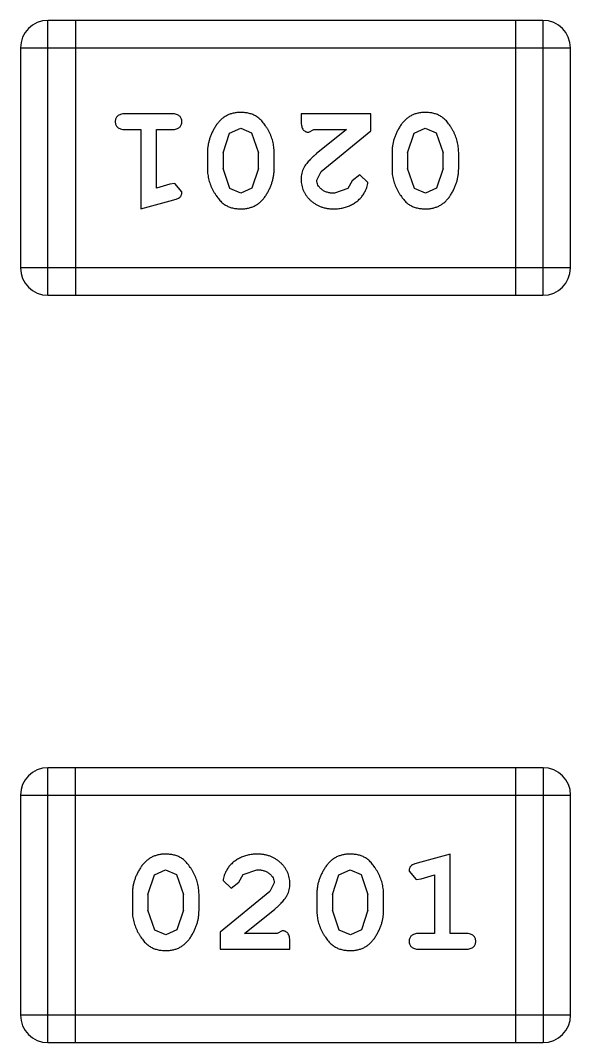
# Model space of a CAD drawing. Header units: millimetres. Extents: x 10 to 132, y -13 to 46.
# Drawn here: x 113.74 to 114.35, y 18.527 to 19.66 of the extents above; entities that cross this region are included whole.
import ezdxf

# ---------------------------------------------------------------- set-up
doc = ezdxf.new("R2010")
doc.units = ezdxf.units.MM
doc.header["$LTSCALE"] = 1.21
doc.header["$MEASUREMENT"] = 0
doc.layers.get('0').update_dxf_attribs({"linetype": 'CONTINUOUS'})

msp = doc.modelspace()

# ---------------------------------------------------------------- linework, layer by layer
at = {"color": 7, "linetype": 'Continuous'}
for p, q in [((113.771, 19.3557), (113.771, 19.6605)), ((114.3196, 19.6605), (113.771, 19.6605)), ((113.8014, 19.6605), (113.8014, 19.3557)), ((114.2891, 19.6605), (114.2891, 19.3557)), ((114.3196, 19.6605), (114.3196, 19.3557)), ((113.7405, 19.63), (113.7405, 19.3861)), ((113.7405, 19.63), (114.3501, 19.63)), ((114.3501, 19.3861), (114.3501, 19.63)), ((113.9084, 19.5568), (113.8565, 19.5568)), ((114.0516, 19.5568), (114.0516, 19.549)), ((114.1287, 19.5568), (114.0516, 19.5568)), ((114.1287, 19.5379), (114.1287, 19.5568)), ((113.8565, 19.5395), (113.8738, 19.5395)), ((113.8738, 19.5395), (113.8738, 19.4514)), ((113.8911, 19.4746), (113.8911, 19.5395)), ((113.8911, 19.5395), (113.9084, 19.5395)), ((113.965, 19.5135), (113.9723, 19.5353)), ((113.9723, 19.5353), (113.9846, 19.5411)), ((113.9846, 19.5411), (113.9967, 19.5358)), ((113.9967, 19.5358), (114.0044, 19.5135)), ((114.0602, 19.5364), (114.0657, 19.5395)), ((114.0657, 19.5395), (114.1019, 19.5395)), ((114.1019, 19.5395), (114.0683, 19.5125)), ((114.0736, 19.493), (114.1287, 19.5379)), ((114.1696, 19.5135), (114.1768, 19.5353)), ((114.1768, 19.5353), (114.1891, 19.5411)), ((114.1891, 19.5411), (114.2012, 19.5358)), ((114.2012, 19.5358), (114.2089, 19.5135)), ((113.9477, 19.5138), (113.9477, 19.496)), ((113.965, 19.5135), (113.965, 19.4963)), ((114.0044, 19.4963), (114.0044, 19.5135)), ((114.0217, 19.496), (114.0217, 19.5138)), ((114.1523, 19.5138), (114.1523, 19.496)), ((114.1696, 19.5135), (114.1696, 19.4963)), ((114.2089, 19.4963), (114.2089, 19.5135)), ((114.2262, 19.496), (114.2262, 19.5138)), ((113.9726, 19.474), (113.965, 19.4963)), ((114.0044, 19.4963), (113.9971, 19.4745)), ((114.0689, 19.4833), (114.0736, 19.493)), ((114.1167, 19.4892), (114.1082, 19.4826)), ((114.1255, 19.4807), (114.1167, 19.4892)), ((114.1771, 19.474), (114.1696, 19.4963)), ((114.2089, 19.4963), (114.2016, 19.4745)), ((113.9061, 19.4787), (113.8911, 19.4746)), ((113.9115, 19.4797), (113.9061, 19.4787)), ((113.9194, 19.4705), (113.9115, 19.4797)), ((114.1082, 19.4826), (114.1032, 19.4741)), ((113.9848, 19.4687), (113.9726, 19.474)), ((113.9971, 19.4745), (113.9848, 19.4687)), ((114.1032, 19.4741), (114.0884, 19.4687)), ((114.1893, 19.4687), (114.1771, 19.474)), ((114.2016, 19.4745), (114.1893, 19.4687)), ((113.8738, 19.4514), (113.9104, 19.4613)), ((114.3501, 19.3861), (113.7405, 19.3861)), ((113.771, 19.3557), (114.3196, 19.3557)), ((113.771, 18.5267), (113.771, 18.8315)), ((114.3197, 18.8315), (113.771, 18.8315)), ((113.8015, 18.5267), (113.8015, 18.8315)), ((114.2892, 18.8315), (114.2892, 18.5267)), ((114.3197, 18.8315), (114.3197, 18.5267)), ((113.7406, 18.8011), (113.7406, 18.5572)), ((113.7406, 18.8011), (114.3502, 18.8011)), ((114.3502, 18.5572), (114.3502, 18.8011)), ((114.2168, 18.7358), (114.1803, 18.7259)), ((114.2168, 18.6477), (114.2168, 18.7358)), ((113.889, 18.7127), (113.9014, 18.7185)), ((113.9014, 18.7185), (113.9135, 18.7132)), ((113.9874, 18.7131), (114.0023, 18.7185)), ((114.0935, 18.7127), (114.1059, 18.7185)), ((114.1059, 18.7185), (114.118, 18.7132)), ((113.8818, 18.6909), (113.889, 18.7127)), ((113.9135, 18.7132), (113.9211, 18.6909)), ((113.9651, 18.7064), (113.974, 18.698)), ((113.9824, 18.7046), (113.9874, 18.7131)), ((114.0863, 18.6909), (114.0935, 18.7127)), ((114.118, 18.7132), (114.1256, 18.6909)), ((114.1712, 18.7167), (114.1791, 18.7075)), ((114.1791, 18.7075), (114.1845, 18.7085)), ((114.1845, 18.7085), (114.1995, 18.7126)), ((114.1995, 18.7126), (114.1995, 18.6477)), ((113.974, 18.698), (113.9824, 18.7046)), ((114.0218, 18.7039), (114.017, 18.6942)), ((113.8645, 18.6912), (113.8645, 18.6734)), ((113.8818, 18.6909), (113.8818, 18.6737)), ((113.9211, 18.6737), (113.9211, 18.6909)), ((113.9384, 18.6734), (113.9384, 18.6912)), ((114.017, 18.6942), (113.962, 18.6492)), ((114.069, 18.6912), (114.069, 18.6734)), ((114.0863, 18.6909), (114.0863, 18.6737)), ((114.1256, 18.6737), (114.1256, 18.6909)), ((114.1429, 18.6734), (114.1429, 18.6912)), ((113.8894, 18.6514), (113.8818, 18.6737)), ((113.9211, 18.6737), (113.9138, 18.6519)), ((113.9887, 18.6477), (114.0223, 18.6747)), ((114.0939, 18.6514), (114.0863, 18.6737)), ((114.1256, 18.6737), (114.1183, 18.6519)), ((113.9015, 18.6461), (113.8894, 18.6514)), ((113.9138, 18.6519), (113.9015, 18.6461)), ((114.0304, 18.6508), (114.0249, 18.6477)), ((114.1061, 18.6461), (114.0939, 18.6514)), ((114.1183, 18.6519), (114.1061, 18.6461)), ((113.962, 18.6492), (113.962, 18.6304)), ((114.0249, 18.6477), (113.9887, 18.6477)), ((114.1995, 18.6477), (114.1822, 18.6477)), ((114.2341, 18.6477), (114.2168, 18.6477)), ((113.962, 18.6304), (114.0391, 18.6304)), ((114.0391, 18.6304), (114.0391, 18.6382)), ((114.1822, 18.6304), (114.2341, 18.6304)), ((114.3502, 18.5572), (113.7406, 18.5572)), ((113.771, 18.5267), (114.3197, 18.5267))]:
    msp.add_line(p, q, dxfattribs=at)
for centre, start, end in [((113.771, 19.63), 90, 180), ((114.3196, 19.63), 0, 90), ((113.771, 19.3861), 180, 270), ((114.3196, 19.3861), 270, 0), ((113.771, 18.8011), 90, 180), ((114.3197, 18.8011), 0, 90), ((113.771, 18.5572), 180, 270), ((114.3197, 18.5572), 270, 0)]:
    msp.add_arc(centre, 0.0305, start, end, dxfattribs=at)
for points, knots in [([(113.8565, 19.5568), (113.8556, 19.5568), (113.8539, 19.5568), (113.8516, 19.5563), (113.8496, 19.5556), (113.8481, 19.5545), (113.8469, 19.5532), (113.8461, 19.5517), (113.8456, 19.55), (113.8455, 19.5488), (113.8455, 19.5482)], [0, 0, 0, 0, 0.169012, 0.317488, 0.445429, 0.560977, 0.67065, 0.776666, 0.88492, 1, 1, 1, 1]), ([(113.9194, 19.5482), (113.9194, 19.5488), (113.9193, 19.55), (113.9188, 19.5517), (113.918, 19.5532), (113.9168, 19.5545), (113.9153, 19.5556), (113.9133, 19.5563), (113.911, 19.5568), (113.9093, 19.5568), (113.9084, 19.5568)], [0, 0, 0, 0, 0.115051, 0.223278, 0.329269, 0.437893, 0.554681, 0.682591, 0.83103, 1, 1, 1, 1]), ([(113.9846, 19.5584), (113.9832, 19.5584), (113.9804, 19.5583), (113.9763, 19.5576), (113.9724, 19.5565), (113.9689, 19.5549), (113.9655, 19.5528), (113.9625, 19.5503), (113.9597, 19.5474), (113.9572, 19.544), (113.9551, 19.5404), (113.9531, 19.5367), (113.9514, 19.533), (113.9501, 19.5292), (113.9491, 19.5254), (113.9483, 19.5216), (113.9478, 19.5177), (113.9478, 19.5151), (113.9477, 19.5138)], [0, 0, 0, 0, 0.067217, 0.131051, 0.19272, 0.252824, 0.312745, 0.373449, 0.436041, 0.501494, 0.567761, 0.632087, 0.695096, 0.757109, 0.817993, 0.878657, 0.939311, 1, 1, 1, 1]), ([(114.0217, 19.5138), (114.0217, 19.5149), (114.0216, 19.517), (114.0213, 19.5202), (114.0208, 19.5233), (114.0201, 19.5264), (114.0193, 19.5294), (114.0181, 19.5324), (114.0169, 19.5354), (114.0154, 19.5383), (114.0138, 19.541), (114.0122, 19.5435), (114.0105, 19.5459), (114.0089, 19.548), (114.0072, 19.5498), (114.0055, 19.5515), (114.0038, 19.5529), (114.0014, 19.5545), (113.9982, 19.5561), (113.994, 19.5574), (113.9895, 19.5583), (113.9863, 19.5584), (113.9846, 19.5584)], [0, 0, 0, 0, 0.049886, 0.09882, 0.148132, 0.19689, 0.246038, 0.295176, 0.345305, 0.395692, 0.445312, 0.491875, 0.535813, 0.577009, 0.616081, 0.652689, 0.687585, 0.720206, 0.785062, 0.85223, 0.923759, 1, 1, 1, 1]), ([(114.1891, 19.5584), (114.1877, 19.5584), (114.1849, 19.5583), (114.1808, 19.5576), (114.177, 19.5565), (114.1734, 19.5549), (114.1701, 19.5528), (114.167, 19.5503), (114.1642, 19.5474), (114.1618, 19.544), (114.1596, 19.5404), (114.1576, 19.5367), (114.156, 19.533), (114.1546, 19.5292), (114.1536, 19.5254), (114.1528, 19.5216), (114.1523, 19.5177), (114.1523, 19.5151), (114.1523, 19.5138)], [0, 0, 0, 0, 0.067217, 0.131051, 0.19272, 0.252824, 0.312745, 0.373449, 0.436041, 0.501494, 0.567761, 0.632087, 0.695096, 0.757109, 0.817993, 0.878657, 0.939311, 1, 1, 1, 1]), ([(114.2262, 19.5138), (114.2262, 19.5149), (114.2261, 19.517), (114.2258, 19.5202), (114.2253, 19.5233), (114.2246, 19.5264), (114.2238, 19.5294), (114.2226, 19.5324), (114.2214, 19.5354), (114.2199, 19.5383), (114.2183, 19.541), (114.2167, 19.5435), (114.2151, 19.5459), (114.2134, 19.548), (114.2117, 19.5498), (114.21, 19.5515), (114.2083, 19.5529), (114.2059, 19.5545), (114.2027, 19.5561), (114.1985, 19.5574), (114.194, 19.5583), (114.1908, 19.5584), (114.1891, 19.5584)], [0, 0, 0, 0, 0.049886, 0.09882, 0.148132, 0.19689, 0.246038, 0.295176, 0.345305, 0.395692, 0.445312, 0.491875, 0.535813, 0.577009, 0.616081, 0.652689, 0.687585, 0.720206, 0.785062, 0.85223, 0.923759, 1, 1, 1, 1]), ([(113.8455, 19.5482), (113.8455, 19.5476), (113.8456, 19.5464), (113.8461, 19.5447), (113.8469, 19.5432), (113.8481, 19.5419), (113.8496, 19.5408), (113.8516, 19.54), (113.8539, 19.5396), (113.8556, 19.5395), (113.8565, 19.5395)], [0, 0, 0, 0, 0.11517, 0.223509, 0.328254, 0.438012, 0.553651, 0.682263, 0.830856, 1, 1, 1, 1]), ([(113.9084, 19.5395), (113.9093, 19.5395), (113.911, 19.5396), (113.9133, 19.54), (113.9153, 19.5408), (113.9168, 19.5419), (113.918, 19.5432), (113.9188, 19.5447), (113.9193, 19.5464), (113.9194, 19.5476), (113.9194, 19.5482)], [0, 0, 0, 0, 0.169102, 0.317658, 0.446239, 0.563118, 0.671828, 0.776546, 0.884858, 1, 1, 1, 1]), ([(114.0516, 19.549), (114.0516, 19.5479), (114.0516, 19.5459), (114.0521, 19.5432), (114.0527, 19.541), (114.0538, 19.5392), (114.0551, 19.5379), (114.0566, 19.537), (114.0584, 19.5365), (114.0596, 19.5364), (114.0602, 19.5364)], [0, 0, 0, 0, 0.1844, 0.34094, 0.473574, 0.586824, 0.690029, 0.789175, 0.890445, 1, 1, 1, 1]), ([(114.0683, 19.5125), (114.0675, 19.5117), (114.0658, 19.5102), (114.0634, 19.508), (114.0613, 19.5059), (114.0594, 19.5039), (114.0578, 19.502), (114.0564, 19.5003), (114.0553, 19.4986), (114.0542, 19.4966), (114.0531, 19.494), (114.0522, 19.4909), (114.0517, 19.4876), (114.0516, 19.4853), (114.0516, 19.4842)], [0, 0, 0, 0, 0.103002, 0.197728, 0.285279, 0.365235, 0.437224, 0.502446, 0.560545, 0.611446, 0.707576, 0.80349, 0.900532, 1, 1, 1, 1]), ([(113.9477, 19.496), (113.9478, 19.495), (113.9478, 19.4928), (113.9481, 19.4896), (113.9486, 19.4865), (113.9493, 19.4834), (113.9502, 19.4803), (113.9513, 19.4773), (113.9526, 19.4744), (113.9541, 19.4715), (113.9557, 19.4688), (113.9574, 19.4662), (113.959, 19.4639), (113.9607, 19.4618), (113.9624, 19.4599), (113.9641, 19.4583), (113.9658, 19.4568), (113.9682, 19.4553), (113.9714, 19.4537), (113.9755, 19.4524), (113.9801, 19.4516), (113.9832, 19.4515), (113.9849, 19.4514)], [0, 0, 0, 0, 0.049855, 0.099516, 0.148482, 0.19758, 0.246804, 0.296268, 0.346517, 0.397047, 0.446826, 0.49336, 0.537801, 0.579207, 0.617974, 0.654833, 0.689171, 0.722088, 0.786392, 0.853518, 0.924186, 1, 1, 1, 1]), ([(113.9849, 19.4514), (113.9863, 19.4515), (113.9891, 19.4515), (113.9932, 19.4523), (113.997, 19.4534), (114.0006, 19.455), (114.0039, 19.457), (114.007, 19.4595), (114.0098, 19.4625), (114.0122, 19.4659), (114.0144, 19.4695), (114.0163, 19.4732), (114.018, 19.4769), (114.0193, 19.4806), (114.0204, 19.4844), (114.0211, 19.4883), (114.0216, 19.4921), (114.0217, 19.4947), (114.0217, 19.496)], [0, 0, 0, 0, 0.06692, 0.130834, 0.19258, 0.252759, 0.312631, 0.373411, 0.436359, 0.501894, 0.568244, 0.632472, 0.69556, 0.757163, 0.818592, 0.878885, 0.939235, 1, 1, 1, 1]), ([(114.1523, 19.496), (114.1523, 19.495), (114.1523, 19.4928), (114.1526, 19.4896), (114.1531, 19.4865), (114.1538, 19.4834), (114.1547, 19.4803), (114.1558, 19.4773), (114.1571, 19.4744), (114.1586, 19.4715), (114.1602, 19.4688), (114.1619, 19.4662), (114.1635, 19.4639), (114.1652, 19.4618), (114.1669, 19.4599), (114.1686, 19.4583), (114.1703, 19.4568), (114.1727, 19.4553), (114.1759, 19.4537), (114.1801, 19.4524), (114.1846, 19.4516), (114.1878, 19.4515), (114.1894, 19.4514)], [0, 0, 0, 0, 0.049855, 0.099516, 0.148482, 0.19758, 0.246804, 0.296268, 0.346517, 0.397047, 0.446826, 0.49336, 0.537801, 0.579207, 0.617974, 0.654833, 0.689171, 0.722088, 0.786392, 0.853518, 0.924186, 1, 1, 1, 1]), ([(114.1894, 19.4514), (114.1908, 19.4515), (114.1936, 19.4515), (114.1977, 19.4523), (114.2016, 19.4534), (114.2051, 19.455), (114.2084, 19.457), (114.2115, 19.4595), (114.2143, 19.4625), (114.2167, 19.4659), (114.2189, 19.4695), (114.2209, 19.4732), (114.2225, 19.4769), (114.2238, 19.4806), (114.2249, 19.4844), (114.2256, 19.4883), (114.2261, 19.4921), (114.2262, 19.4947), (114.2262, 19.496)], [0, 0, 0, 0, 0.06692, 0.130834, 0.19258, 0.252759, 0.312631, 0.373411, 0.436359, 0.501894, 0.568244, 0.632472, 0.69556, 0.757163, 0.818592, 0.878885, 0.939235, 1, 1, 1, 1]), ([(114.0516, 19.4842), (114.0516, 19.4831), (114.0517, 19.4809), (114.0521, 19.4776), (114.053, 19.4745), (114.0541, 19.4716), (114.0556, 19.4687), (114.0573, 19.466), (114.0594, 19.4634), (114.0618, 19.461), (114.0645, 19.4587), (114.0673, 19.4568), (114.0704, 19.4551), (114.0736, 19.4537), (114.077, 19.4527), (114.0806, 19.4519), (114.0844, 19.4515), (114.0869, 19.4515), (114.0882, 19.4514)], [0, 0, 0, 0, 0.060981, 0.120256, 0.178148, 0.236115, 0.293993, 0.352864, 0.413358, 0.476056, 0.539296, 0.602396, 0.665116, 0.728325, 0.792919, 0.859317, 0.928302, 1, 1, 1, 1]), ([(114.0884, 19.4687), (114.087, 19.4688), (114.0843, 19.4689), (114.0805, 19.4697), (114.0771, 19.4711), (114.0742, 19.473), (114.0719, 19.4753), (114.0701, 19.4777), (114.0691, 19.4805), (114.0689, 19.4823), (114.0689, 19.4833)], [0, 0, 0, 0, 0.156344, 0.299348, 0.4327, 0.561, 0.682299, 0.791883, 0.89611, 1, 1, 1, 1]), ([(114.0882, 19.4514), (114.0899, 19.4515), (114.0933, 19.4516), (114.0982, 19.4525), (114.103, 19.4539), (114.1075, 19.4559), (114.1116, 19.4583), (114.1153, 19.4612), (114.1184, 19.4644), (114.1209, 19.468), (114.1229, 19.4716), (114.1244, 19.4749), (114.1253, 19.4779), (114.1254, 19.4799), (114.1255, 19.4807)], [0, 0, 0, 0, 0.098286, 0.193983, 0.289056, 0.384352, 0.477435, 0.566197, 0.652355, 0.737986, 0.818188, 0.887401, 0.94802, 1, 1, 1, 1]), ([(113.9104, 19.4613), (113.9112, 19.4616), (113.9128, 19.462), (113.9149, 19.4629), (113.9165, 19.4638), (113.9177, 19.4648), (113.9185, 19.466), (113.919, 19.4673), (113.9194, 19.4688), (113.9194, 19.4699), (113.9194, 19.4705)], [0, 0, 0, 0, 0.187321, 0.344927, 0.475328, 0.579604, 0.674244, 0.773631, 0.882025, 1, 1, 1, 1]), ([(113.9013, 18.7358), (113.8998, 18.7357), (113.897, 18.7357), (113.8929, 18.7349), (113.8891, 18.7338), (113.8855, 18.7322), (113.8822, 18.7302), (113.8792, 18.7277), (113.8764, 18.7247), (113.8739, 18.7213), (113.8717, 18.7177), (113.8698, 18.714), (113.8681, 18.7103), (113.8668, 18.7066), (113.8657, 18.7028), (113.865, 18.6989), (113.8645, 18.6951), (113.8645, 18.6925), (113.8645, 18.6912)], [0, 0, 0, 0, 0.06692, 0.130834, 0.19258, 0.252759, 0.312631, 0.373411, 0.436359, 0.501894, 0.568244, 0.632472, 0.69556, 0.757163, 0.818592, 0.878885, 0.939235, 1, 1, 1, 1]), ([(113.9384, 18.6912), (113.9384, 18.6922), (113.9383, 18.6944), (113.938, 18.6976), (113.9375, 18.7007), (113.9368, 18.7038), (113.9359, 18.7069), (113.9348, 18.7099), (113.9335, 18.7128), (113.932, 18.7157), (113.9304, 18.7184), (113.9288, 18.721), (113.9271, 18.7233), (113.9255, 18.7254), (113.9237, 18.7273), (113.922, 18.7289), (113.9203, 18.7304), (113.9179, 18.7319), (113.9148, 18.7335), (113.9106, 18.7348), (113.906, 18.7356), (113.9029, 18.7357), (113.9013, 18.7358)], [0, 0, 0, 0, 0.049855, 0.099516, 0.148482, 0.19758, 0.246804, 0.296268, 0.346517, 0.397047, 0.446826, 0.49336, 0.537801, 0.579207, 0.617974, 0.654833, 0.689171, 0.722088, 0.786392, 0.853518, 0.924186, 1, 1, 1, 1]), ([(114.0024, 18.7358), (114.0007, 18.7357), (113.9973, 18.7356), (113.9924, 18.7347), (113.9877, 18.7333), (113.9832, 18.7313), (113.979, 18.7289), (113.9754, 18.726), (113.9722, 18.7228), (113.9697, 18.7192), (113.9678, 18.7156), (113.9663, 18.7123), (113.9654, 18.7093), (113.9652, 18.7073), (113.9651, 18.7064)], [0, 0, 0, 0, 0.098286, 0.193983, 0.289056, 0.384352, 0.477435, 0.566197, 0.652355, 0.737986, 0.818188, 0.887401, 0.94802, 1, 1, 1, 1]), ([(114.0391, 18.703), (114.039, 18.7041), (114.039, 18.7063), (114.0385, 18.7096), (114.0377, 18.7127), (114.0366, 18.7156), (114.0351, 18.7185), (114.0333, 18.7212), (114.0312, 18.7238), (114.0288, 18.7262), (114.0262, 18.7285), (114.0233, 18.7304), (114.0203, 18.7321), (114.0171, 18.7335), (114.0136, 18.7345), (114.0101, 18.7353), (114.0063, 18.7357), (114.0037, 18.7357), (114.0024, 18.7358)], [0, 0, 0, 0, 0.060981, 0.120256, 0.178148, 0.236115, 0.293993, 0.352864, 0.413358, 0.476056, 0.539296, 0.602396, 0.665116, 0.728325, 0.792919, 0.859317, 0.928302, 1, 1, 1, 1]), ([(114.1058, 18.7358), (114.1043, 18.7357), (114.1015, 18.7357), (114.0974, 18.7349), (114.0936, 18.7338), (114.09, 18.7322), (114.0867, 18.7302), (114.0837, 18.7277), (114.0809, 18.7247), (114.0784, 18.7213), (114.0762, 18.7177), (114.0743, 18.714), (114.0726, 18.7103), (114.0713, 18.7066), (114.0702, 18.7028), (114.0695, 18.6989), (114.0691, 18.6951), (114.069, 18.6925), (114.069, 18.6912)], [0, 0, 0, 0, 0.06692, 0.130834, 0.19258, 0.252759, 0.312631, 0.373411, 0.436359, 0.501894, 0.568244, 0.632472, 0.69556, 0.757163, 0.818592, 0.878885, 0.939235, 1, 1, 1, 1]), ([(114.1429, 18.6912), (114.1429, 18.6922), (114.1428, 18.6944), (114.1426, 18.6976), (114.142, 18.7007), (114.1413, 18.7038), (114.1404, 18.7069), (114.1393, 18.7099), (114.138, 18.7128), (114.1365, 18.7157), (114.1349, 18.7184), (114.1333, 18.721), (114.1316, 18.7233), (114.13, 18.7254), (114.1283, 18.7273), (114.1265, 18.7289), (114.1248, 18.7304), (114.1224, 18.7319), (114.1193, 18.7335), (114.1151, 18.7348), (114.1106, 18.7356), (114.1074, 18.7357), (114.1058, 18.7358)], [0, 0, 0, 0, 0.049855, 0.099516, 0.148482, 0.19758, 0.246804, 0.296268, 0.346517, 0.397047, 0.446826, 0.49336, 0.537801, 0.579207, 0.617974, 0.654833, 0.689171, 0.722088, 0.786392, 0.853518, 0.924186, 1, 1, 1, 1]), ([(114.0023, 18.7185), (114.0037, 18.7184), (114.0064, 18.7183), (114.0102, 18.7175), (114.0136, 18.7161), (114.0165, 18.7142), (114.0188, 18.7119), (114.0205, 18.7095), (114.0216, 18.7067), (114.0217, 18.7049), (114.0218, 18.7039)], [0, 0, 0, 0, 0.156344, 0.299348, 0.4327, 0.561, 0.682299, 0.791883, 0.89611, 1, 1, 1, 1]), ([(114.1803, 18.7259), (114.1794, 18.7256), (114.1779, 18.7252), (114.1758, 18.7243), (114.1741, 18.7234), (114.173, 18.7224), (114.1721, 18.7212), (114.1716, 18.7199), (114.1713, 18.7184), (114.1712, 18.7173), (114.1712, 18.7167)], [0, 0, 0, 0, 0.187321, 0.344927, 0.475328, 0.579604, 0.674244, 0.773631, 0.882025, 1, 1, 1, 1]), ([(114.0223, 18.6747), (114.0232, 18.6755), (114.0249, 18.677), (114.0273, 18.6792), (114.0294, 18.6813), (114.0312, 18.6833), (114.0329, 18.6852), (114.0342, 18.6869), (114.0353, 18.6886), (114.0364, 18.6906), (114.0375, 18.6932), (114.0384, 18.6963), (114.039, 18.6996), (114.039, 18.7019), (114.0391, 18.703)], [0, 0, 0, 0, 0.103002, 0.197728, 0.285279, 0.365235, 0.437224, 0.502446, 0.560545, 0.611446, 0.707576, 0.80349, 0.900532, 1, 1, 1, 1]), ([(113.8645, 18.6734), (113.8645, 18.6723), (113.8645, 18.6702), (113.8648, 18.667), (113.8653, 18.6639), (113.866, 18.6608), (113.8669, 18.6578), (113.868, 18.6548), (113.8693, 18.6518), (113.8707, 18.6489), (113.8723, 18.6462), (113.8739, 18.6437), (113.8756, 18.6413), (113.8772, 18.6392), (113.8789, 18.6374), (113.8806, 18.6357), (113.8824, 18.6343), (113.8847, 18.6327), (113.8879, 18.6311), (113.8921, 18.6298), (113.8967, 18.6289), (113.8999, 18.6288), (113.9015, 18.6288)], [0, 0, 0, 0, 0.049886, 0.09882, 0.148132, 0.19689, 0.246038, 0.295176, 0.345305, 0.395692, 0.445312, 0.491875, 0.535813, 0.577009, 0.616081, 0.652689, 0.687585, 0.720206, 0.785062, 0.85223, 0.923759, 1, 1, 1, 1]), ([(113.9015, 18.6288), (113.9029, 18.6288), (113.9058, 18.6289), (113.9099, 18.6296), (113.9137, 18.6307), (113.9173, 18.6323), (113.9206, 18.6344), (113.9236, 18.6369), (113.9264, 18.6398), (113.9289, 18.6432), (113.9311, 18.6468), (113.933, 18.6505), (113.9347, 18.6542), (113.9361, 18.658), (113.9371, 18.6618), (113.9379, 18.6656), (113.9383, 18.6695), (113.9384, 18.6721), (113.9384, 18.6734)], [0, 0, 0, 0, 0.067217, 0.131051, 0.19272, 0.252824, 0.312745, 0.373449, 0.436041, 0.501494, 0.567761, 0.632087, 0.695096, 0.757109, 0.817993, 0.878657, 0.939311, 1, 1, 1, 1]), ([(114.069, 18.6734), (114.069, 18.6723), (114.069, 18.6702), (114.0693, 18.667), (114.0698, 18.6639), (114.0705, 18.6608), (114.0714, 18.6578), (114.0725, 18.6548), (114.0738, 18.6518), (114.0753, 18.6489), (114.0768, 18.6462), (114.0785, 18.6437), (114.0801, 18.6413), (114.0817, 18.6392), (114.0834, 18.6374), (114.0851, 18.6357), (114.0869, 18.6343), (114.0892, 18.6327), (114.0924, 18.6311), (114.0966, 18.6298), (114.1012, 18.6289), (114.1044, 18.6288), (114.106, 18.6288)], [0, 0, 0, 0, 0.049886, 0.09882, 0.148132, 0.19689, 0.246038, 0.295176, 0.345305, 0.395692, 0.445312, 0.491875, 0.535813, 0.577009, 0.616081, 0.652689, 0.687585, 0.720206, 0.785062, 0.85223, 0.923759, 1, 1, 1, 1]), ([(114.106, 18.6288), (114.1075, 18.6288), (114.1103, 18.6289), (114.1144, 18.6296), (114.1182, 18.6307), (114.1218, 18.6323), (114.1251, 18.6344), (114.1281, 18.6369), (114.1309, 18.6398), (114.1334, 18.6432), (114.1356, 18.6468), (114.1376, 18.6505), (114.1392, 18.6542), (114.1406, 18.658), (114.1416, 18.6618), (114.1424, 18.6656), (114.1428, 18.6695), (114.1429, 18.6721), (114.1429, 18.6734)], [0, 0, 0, 0, 0.067217, 0.131051, 0.19272, 0.252824, 0.312745, 0.373449, 0.436041, 0.501494, 0.567761, 0.632087, 0.695096, 0.757109, 0.817993, 0.878657, 0.939311, 1, 1, 1, 1]), ([(114.0391, 18.6382), (114.0391, 18.6393), (114.039, 18.6413), (114.0386, 18.644), (114.0379, 18.6462), (114.0368, 18.648), (114.0355, 18.6493), (114.034, 18.6502), (114.0323, 18.6507), (114.0311, 18.6508), (114.0304, 18.6508)], [0, 0, 0, 0, 0.1844, 0.34094, 0.473574, 0.586824, 0.690029, 0.789175, 0.890445, 1, 1, 1, 1]), ([(114.1822, 18.6477), (114.1813, 18.6477), (114.1797, 18.6476), (114.1773, 18.6472), (114.1754, 18.6464), (114.1738, 18.6453), (114.1727, 18.644), (114.1718, 18.6425), (114.1713, 18.6408), (114.1713, 18.6396), (114.1712, 18.639)], [0, 0, 0, 0, 0.169102, 0.317658, 0.446239, 0.563118, 0.671828, 0.776546, 0.884858, 1, 1, 1, 1]), ([(114.1712, 18.639), (114.1713, 18.6384), (114.1713, 18.6372), (114.1718, 18.6355), (114.1727, 18.634), (114.1738, 18.6327), (114.1754, 18.6316), (114.1773, 18.6309), (114.1797, 18.6304), (114.1813, 18.6304), (114.1822, 18.6304)], [0, 0, 0, 0, 0.115051, 0.223278, 0.329269, 0.437893, 0.554681, 0.682591, 0.83103, 1, 1, 1, 1]), ([(114.2452, 18.639), (114.2451, 18.6396), (114.2451, 18.6408), (114.2446, 18.6425), (114.2437, 18.644), (114.2426, 18.6453), (114.241, 18.6464), (114.2391, 18.6472), (114.2367, 18.6476), (114.235, 18.6477), (114.2341, 18.6477)], [0, 0, 0, 0, 0.11517, 0.223509, 0.328254, 0.438012, 0.553651, 0.682263, 0.830856, 1, 1, 1, 1]), ([(114.2341, 18.6304), (114.235, 18.6304), (114.2367, 18.6304), (114.239, 18.6309), (114.241, 18.6316), (114.2426, 18.6327), (114.2437, 18.634), (114.2446, 18.6355), (114.2451, 18.6372), (114.2451, 18.6384), (114.2452, 18.639)], [0, 0, 0, 0, 0.169012, 0.317488, 0.445429, 0.560977, 0.67065, 0.776666, 0.88492, 1, 1, 1, 1])]:
    msp.add_open_spline(points, degree=3, knots=knots, dxfattribs=at)

doc.saveas('drawing.dxf')
